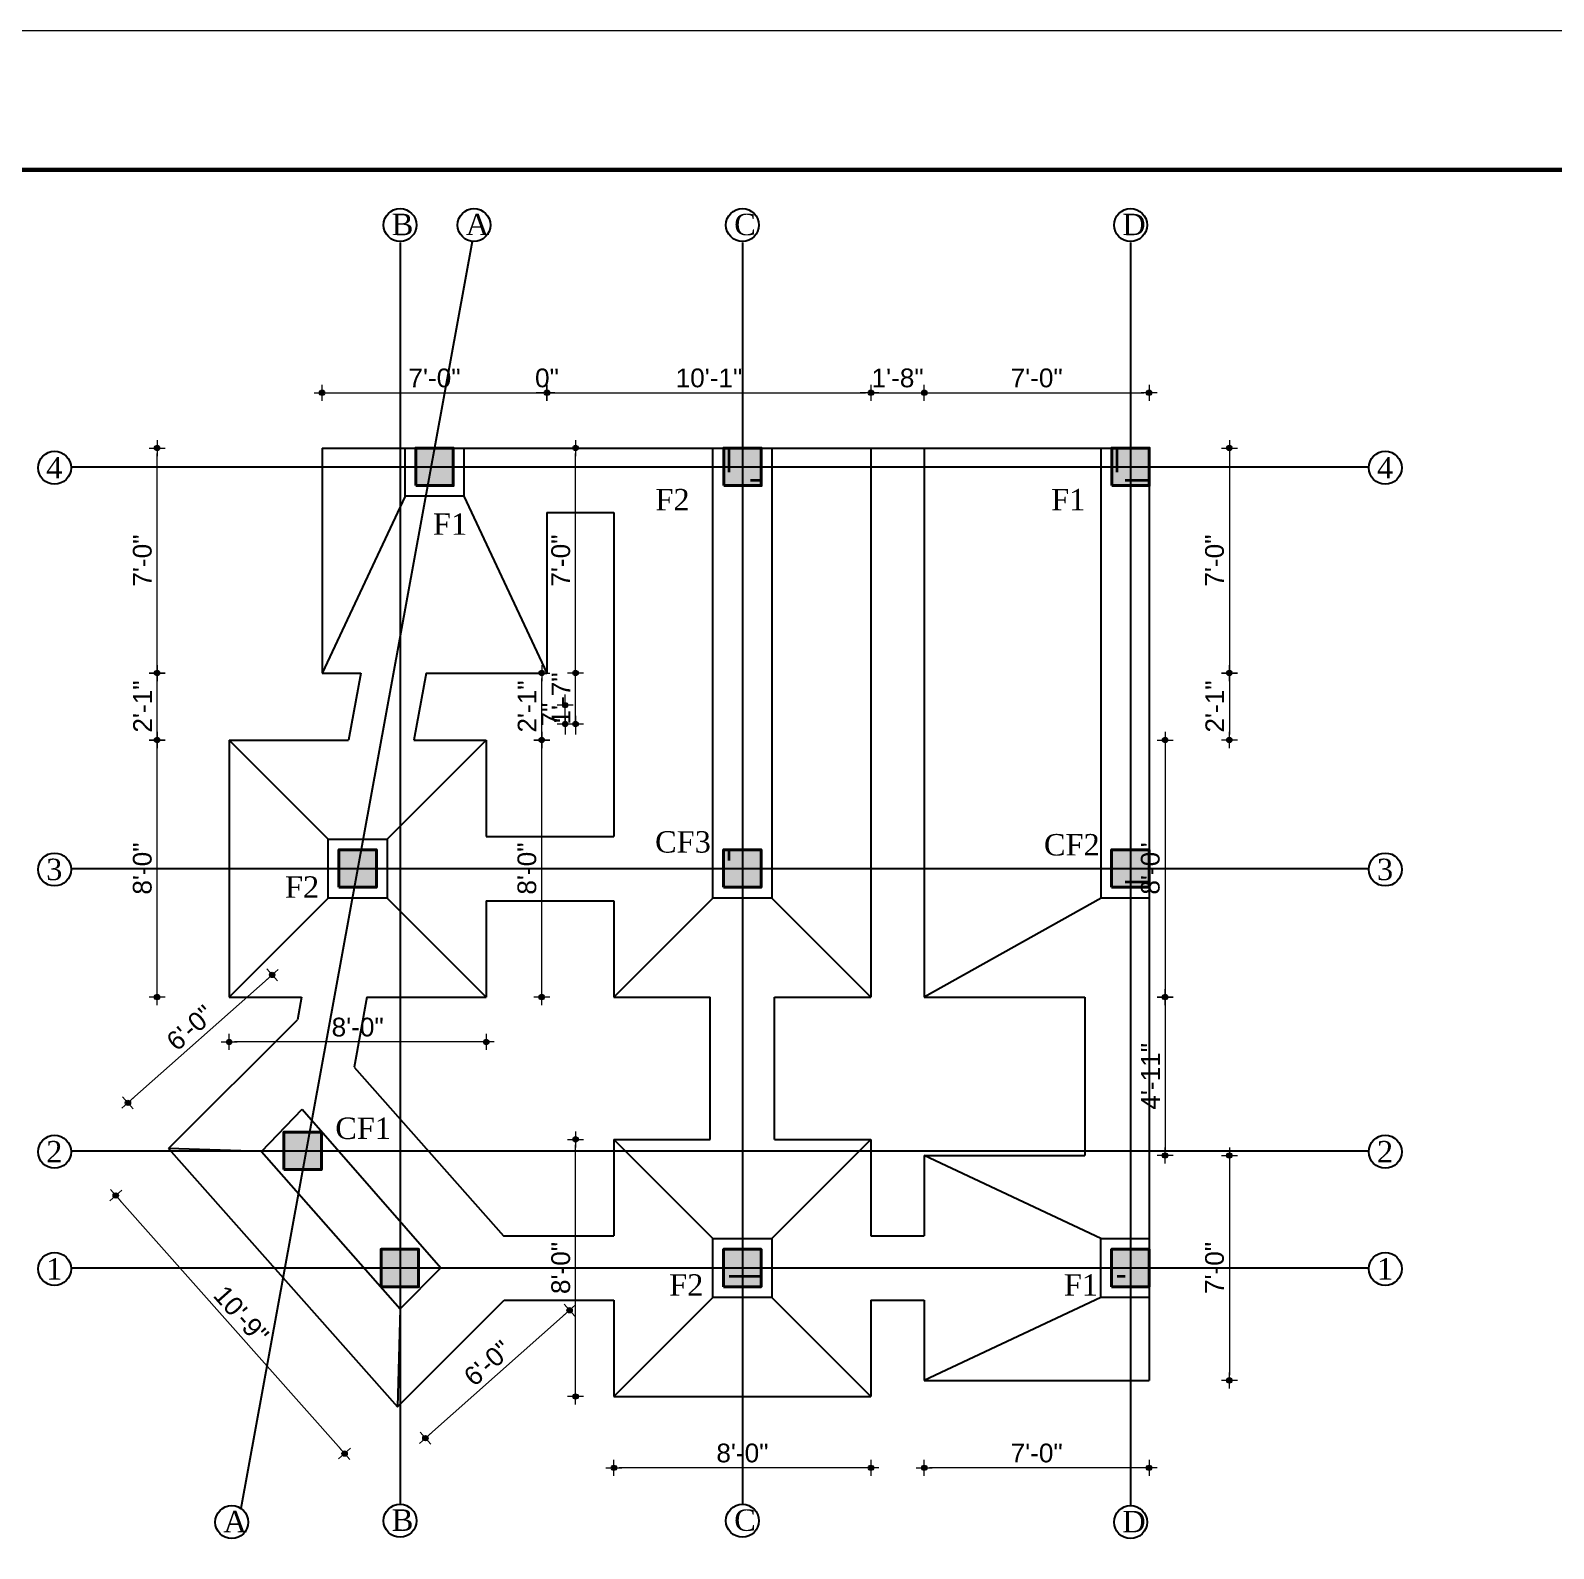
# Model space of a CAD drawing. Header units: inches. Extents: x -12073856 to 12321241, y -1226296 to 1319224.
# Drawn here: x 120948 to 121516, y 45927 to 46494 of the extents above; entities that cross this region are included whole.
import ezdxf

# ---------------------------------------------------------------- set-up
doc = ezdxf.new("R2010")
doc.units = ezdxf.units.IN
doc.header["$MEASUREMENT"] = 0
doc.header["$PDMODE"] = 35
doc.linetypes.add('CONTINU', pattern=[0])
for name, color, linetype, lineweight in [('1', 7, 'Continuous', 13), ('BORDER', 7, 'Continuous', 60), ('Break Line', 125, 'CONTINU', 15), ('Column', 181, 'Continuous', 40), ('Hatch', 9, 'Continuous', 9), ('Toilet', 7, 'Continuous', 25), ('Walls', 11, 'Continuous', 35), ('Window', 3, 'Continuous', 0)]:
    doc.layers.add(name, color=color, linetype=linetype, lineweight=lineweight)
doc.styles.add('ordinary', font='times.ttf')
doc.styles.add('ramon', font='arial.ttf')
doc.dimstyles.new('S8', dxfattribs={"dimtxt": 7, "dimasz": 2, "dimexe": 6, "dimexo": 18, "dimgap": 1.9375, "dimtad": 1, "dimdec": 1, "dimzin": 3, "dimdsep": 46, "dimlunit": 4, "dimtxsty": 'ramon', "dimblk": 'dot 2', "dimcen": 0.09375, "dimse1": 1, "dimse2": 1, "dimclrd": 1, "dimclre": 1, "dimclrt": 256, "dimadec": 0, "dimazin": 0, "dimtfac": 0.75, "dimtdec": 1, "dimtix": 1, "dimtmove": 1, "dimatfit": 3, "dimldrblk": 'DOT', "dimfxl": 1, "dimtolj": 1, "dimtzin": 0, "dimlwd": 9, "dimlwe": 9, "dimarcsym": 0})

# ---------------------------------------------------------------- blocks, each defined once
blk = doc.blocks.new('colm')
at = {"layer": 'Hatch'}
h = blk.add_hatch(color=256, dxfattribs=at)
h.dxf.hatch_style = 1
h.paths.add_polyline_path([(66705.71, 8319.73), (66705.71, 8307.73), (66717.71, 8307.73), (66717.71, 8319.73)])
at = {"layer": 'Column'}
blk.add_lwpolyline([(66705.71, 8307.73), (66717.71, 8307.73), (66717.71, 8319.73), (66705.71, 8319.73)], close=True, dxfattribs=at)
blk = doc.blocks.new('dot1')
at = {"layer": 'Hatch'}
h = blk.add_hatch(color=256, dxfattribs=at)
edge = h.paths.add_edge_path()
edge.add_arc((0, 0), 1, 0, 360)
for p, q in [((3, 0), (-3, 0)), ((0, 3), (0, -3))]:
    blk.add_line(p, q, dxfattribs=at)
blk.add_circle((0, 0), 1, dxfattribs=at)
blk = doc.blocks.new('dot 2')
at = {"layer": 'Hatch', "xscale": 0.5, "yscale": 0.5, "zscale": 0.5}
blk.add_blockref('dot1', (0, 0), dxfattribs=at)
blk = doc.blocks.new('*D1495')
at = {"layer": 'Defpoints', "color": 0, "transparency": 16777216}
for p in [(121140.44, 46358.45), (121140.44, 46337.8), (121056.44, 19668.43)]:
    blk.add_point(p, dxfattribs=at)
at = {"layer": 'Toilet', "color": 1, "lineweight": 9, "transparency": 16777216}
blk.add_line((121058.44, 46358.45), (121138.44, 46358.45), dxfattribs=at)
at = {"layer": 'Toilet', "color": 1, "lineweight": 9, "transparency": 16777216, "xscale": 2, "yscale": 2, "zscale": 2, "rotation": 180}
blk.add_blockref('dot 2', (121056.44, 46358.45), dxfattribs=at)
at = {"layer": 'Toilet', "color": 1, "lineweight": 9, "transparency": 16777216, "xscale": 2, "yscale": 2, "zscale": 2}
blk.add_blockref('dot 2', (121140.44, 46358.45), dxfattribs=at)
at = {"layer": 'Toilet', "transparency": 16777216, "insert": (121098.44, 46363.96), "char_height": 7, "attachment_point": 5, "style": 'ramon'}
blk.add_mtext('\\A1;7\'-0"', dxfattribs=at)
blk = doc.blocks.new('_Dot')
at = {"color": 0, "lineweight": -2}
blk.add_line((-0.5, 0), (-1, 0), dxfattribs=at)
at = {"color": 0, "const_width": 0.5}
blk.add_lwpolyline([(-0.25, 0, 1), (0.25, 0, 1)], format="xyb", close=True, dxfattribs=at)
blk = doc.blocks.new('*D1496')
at = {"layer": 'Defpoints', "color": 0, "transparency": 16777216}
for p in [(121140.44, 46358.45), (121140.44, 46337.8), (121140.44, 46337.8)]:
    blk.add_point(p, dxfattribs=at)
at = {"layer": 'Toilet', "color": 1, "lineweight": 9, "transparency": 16777216}
for p, q in [((121138.44, 46358.45), (121136.44, 46358.45)), ((121142.44, 46358.45), (121144.44, 46358.45))]:
    blk.add_line(p, q, dxfattribs=at)
at = {"layer": 'Toilet', "color": 1, "lineweight": 9, "transparency": 16777216, "xscale": 2, "yscale": 2, "zscale": 2}
blk.add_blockref('dot 2', (121140.44, 46358.45), dxfattribs=at)
at = {"layer": 'Toilet', "color": 1, "lineweight": 9, "transparency": 16777216, "xscale": 2, "yscale": 2, "zscale": 2, "rotation": 180}
blk.add_blockref('dot 2', (121140.44, 46358.45), dxfattribs=at)
at = {"layer": 'Toilet', "transparency": 16777216, "insert": (121140.44, 46363.96), "char_height": 7, "attachment_point": 5, "style": 'ramon'}
blk.add_mtext('\\A1;0"', dxfattribs=at)
blk = doc.blocks.new('*D1497')
at = {"layer": 'Defpoints', "color": 0, "transparency": 16777216}
for p in [(121261.44, 46358.45), (121140.44, 46337.8), (121261.44, 46337.8)]:
    blk.add_point(p, dxfattribs=at)
at = {"layer": 'Toilet', "color": 1, "lineweight": 9, "transparency": 16777216}
blk.add_line((121142.44, 46358.45), (121259.44, 46358.45), dxfattribs=at)
at = {"layer": 'Toilet', "color": 1, "lineweight": 9, "transparency": 16777216, "xscale": 2, "yscale": 2, "zscale": 2, "rotation": 180}
blk.add_blockref('dot 2', (121140.44, 46358.45), dxfattribs=at)
at = {"layer": 'Toilet', "color": 1, "lineweight": 9, "transparency": 16777216, "xscale": 2, "yscale": 2, "zscale": 2}
blk.add_blockref('dot 2', (121261.44, 46358.45), dxfattribs=at)
at = {"layer": 'Toilet', "transparency": 16777216, "insert": (121200.94, 46363.96), "char_height": 7, "attachment_point": 5, "style": 'ramon'}
blk.add_mtext('\\A1;10\'-1"', dxfattribs=at)
blk = doc.blocks.new('*D1498')
at = {"layer": 'Defpoints', "color": 0, "transparency": 16777216}
for p in [(121281.33, 46358.45), (121261.44, 46337.8), (121281.33, 46337.8)]:
    blk.add_point(p, dxfattribs=at)
at = {"layer": 'Toilet', "color": 1, "lineweight": 9, "transparency": 16777216}
for p, q in [((121259.44, 46358.45), (121257.44, 46358.45)), ((121261.44, 46358.45), (121281.33, 46358.45)), ((121283.33, 46358.45), (121285.33, 46358.45))]:
    blk.add_line(p, q, dxfattribs=at)
at = {"layer": 'Toilet', "color": 1, "lineweight": 9, "transparency": 16777216, "xscale": 2, "yscale": 2, "zscale": 2}
blk.add_blockref('dot 2', (121261.44, 46358.45), dxfattribs=at)
at = {"layer": 'Toilet', "color": 1, "lineweight": 9, "transparency": 16777216, "xscale": 2, "yscale": 2, "zscale": 2, "rotation": 180}
blk.add_blockref('dot 2', (121281.33, 46358.45), dxfattribs=at)
at = {"layer": 'Toilet', "transparency": 16777216, "insert": (121271.39, 46363.96), "char_height": 7, "attachment_point": 5, "style": 'ramon'}
blk.add_mtext('\\A1;1\'-8"', dxfattribs=at)
blk = doc.blocks.new('*D1499')
at = {"layer": 'Defpoints', "color": 0, "transparency": 16777216}
for p in [(121365.33, 46358.45), (121281.33, 46337.8), (121365.33, 46337.8)]:
    blk.add_point(p, dxfattribs=at)
at = {"layer": 'Toilet', "color": 1, "lineweight": 9, "transparency": 16777216}
blk.add_line((121283.33, 46358.45), (121363.33, 46358.45), dxfattribs=at)
at = {"layer": 'Toilet', "color": 1, "lineweight": 9, "transparency": 16777216, "xscale": 2, "yscale": 2, "zscale": 2, "rotation": 180}
blk.add_blockref('dot 2', (121281.33, 46358.45), dxfattribs=at)
at = {"layer": 'Toilet', "color": 1, "lineweight": 9, "transparency": 16777216, "xscale": 2, "yscale": 2, "zscale": 2}
blk.add_blockref('dot 2', (121365.33, 46358.45), dxfattribs=at)
at = {"layer": 'Toilet', "transparency": 16777216, "insert": (121323.33, 46363.96), "char_height": 7, "attachment_point": 5, "style": 'ramon'}
blk.add_mtext('\\A1;7\'-0"', dxfattribs=at)
blk = doc.blocks.new('*D1500')
at = {"layer": 'Defpoints', "color": 0, "transparency": 16777216}
for p in [(121365.33, 46337.8), (121341.33, 46253.8), (121395.3, 46253.8)]:
    blk.add_point(p, dxfattribs=at)
at = {"layer": 'Toilet', "color": 1, "lineweight": 9, "transparency": 16777216}
blk.add_line((121395.3, 46335.8), (121395.3, 46255.8), dxfattribs=at)
at = {"layer": 'Toilet', "color": 1, "lineweight": 9, "transparency": 16777216, "xscale": 2, "yscale": 2, "zscale": 2}
for p, rotation in [((121395.3, 46337.8), 90), ((121395.3, 46253.8), 270)]:
    blk.add_blockref('dot 2', p, dxfattribs=dict(at, rotation=rotation))
at = {"layer": 'Toilet', "transparency": 16777216, "insert": (121389.79, 46295.8), "char_height": 7, "attachment_point": 5, "rotation": 90, "style": 'ramon'}
blk.add_mtext('\\A1;7\'-0"', dxfattribs=at)
blk = doc.blocks.new('*D1378')
at = {"layer": 'Defpoints', "color": 0, "transparency": 16777216}
for p in [(121365.33, 46253.8), (121365.33, 46228.8), (121395.3, 46228.8)]:
    blk.add_point(p, dxfattribs=at)
at = {"layer": 'Toilet', "color": 1, "lineweight": 9, "transparency": 16777216}
blk.add_line((121395.3, 46251.8), (121395.3, 46230.8), dxfattribs=at)
at = {"layer": 'Toilet', "color": 1, "lineweight": 9, "transparency": 16777216, "xscale": 2, "yscale": 2, "zscale": 2}
for p, rotation in [((121395.3, 46253.8), 90), ((121395.3, 46228.8), 270)]:
    blk.add_blockref('dot 2', p, dxfattribs=dict(at, rotation=rotation))
at = {"layer": 'Toilet', "transparency": 16777216, "insert": (121389.85, 46241.3), "char_height": 7, "attachment_point": 5, "rotation": 90, "style": 'ramon'}
blk.add_mtext('\\A1;2\'-1"', dxfattribs=at)
blk = doc.blocks.new('*D1501')
at = {"layer": 'Defpoints', "color": 0, "transparency": 16777216}
for p in [(121341.33, 46228.8), (121341.33, 46132.8), (121371.3, 46132.8)]:
    blk.add_point(p, dxfattribs=at)
at = {"layer": 'Toilet', "color": 1, "lineweight": 9, "transparency": 16777216}
blk.add_line((121371.3, 46226.8), (121371.3, 46134.8), dxfattribs=at)
at = {"layer": 'Toilet', "color": 1, "lineweight": 9, "transparency": 16777216, "xscale": 2, "yscale": 2, "zscale": 2}
for p, rotation in [((121371.3, 46228.8), 90), ((121371.3, 46132.8), 270)]:
    blk.add_blockref('dot 2', p, dxfattribs=dict(at, rotation=rotation))
at = {"layer": 'Toilet', "transparency": 16777216, "insert": (121365.79, 46180.8), "char_height": 7, "attachment_point": 5, "rotation": 90, "style": 'ramon'}
blk.add_mtext('\\A1;8\'-0"', dxfattribs=at)
blk = doc.blocks.new('*D1502')
at = {"layer": 'Defpoints', "color": 0, "transparency": 16777216}
for p in [(121341.33, 46132.8), (121341.33, 46073.66), (121371.3, 46073.66)]:
    blk.add_point(p, dxfattribs=at)
at = {"layer": 'Toilet', "color": 1, "lineweight": 9, "transparency": 16777216}
blk.add_line((121371.3, 46130.8), (121371.3, 46075.66), dxfattribs=at)
at = {"layer": 'Toilet', "color": 1, "lineweight": 9, "transparency": 16777216, "xscale": 2, "yscale": 2, "zscale": 2}
for p, rotation in [((121371.3, 46132.8), 90), ((121371.3, 46073.66), 270)]:
    blk.add_blockref('dot 2', p, dxfattribs=dict(at, rotation=rotation))
at = {"layer": 'Toilet', "transparency": 16777216, "insert": (121365.85, 46103.23), "char_height": 7, "attachment_point": 5, "rotation": 90, "style": 'ramon'}
blk.add_mtext('\\A1;4\'-11"', dxfattribs=at)
blk = doc.blocks.new('*D1503')
at = {"layer": 'Defpoints', "color": 0, "transparency": 16777216}
for p in [(121341.33, 46073.66), (121365.33, 45989.66), (121395.3, 45989.66)]:
    blk.add_point(p, dxfattribs=at)
at = {"layer": 'Toilet', "color": 1, "lineweight": 9, "transparency": 16777216}
blk.add_line((121395.3, 46071.66), (121395.3, 45991.66), dxfattribs=at)
at = {"layer": 'Toilet', "color": 1, "lineweight": 9, "transparency": 16777216, "xscale": 2, "yscale": 2, "zscale": 2}
for p, rotation in [((121395.3, 46073.66), 90), ((121395.3, 45989.66), 270)]:
    blk.add_blockref('dot 2', p, dxfattribs=dict(at, rotation=rotation))
at = {"layer": 'Toilet', "transparency": 16777216, "insert": (121389.79, 46031.66), "char_height": 7, "attachment_point": 5, "rotation": 90, "style": 'ramon'}
blk.add_mtext('\\A1;7\'-0"', dxfattribs=at)
blk = doc.blocks.new('*D1504')
at = {"layer": 'Defpoints', "color": 0, "transparency": 16777216}
for p in [(121281.33, 45989.66), (121365.33, 45989.66), (121281.33, 45957.02)]:
    blk.add_point(p, dxfattribs=at)
at = {"layer": 'Toilet', "color": 1, "lineweight": 9, "transparency": 16777216}
blk.add_line((121363.33, 45957.02), (121283.33, 45957.02), dxfattribs=at)
at = {"layer": 'Toilet', "color": 1, "lineweight": 9, "transparency": 16777216, "xscale": 2, "yscale": 2, "zscale": 2, "rotation": 180}
blk.add_blockref('dot 2', (121281.33, 45957.02), dxfattribs=at)
at = {"layer": 'Toilet', "color": 1, "lineweight": 9, "transparency": 16777216, "xscale": 2, "yscale": 2, "zscale": 2}
blk.add_blockref('dot 2', (121365.33, 45957.02), dxfattribs=at)
at = {"layer": 'Toilet', "transparency": 16777216, "insert": (121323.33, 45962.53), "char_height": 7, "attachment_point": 5, "style": 'ramon'}
blk.add_mtext('\\A1;7\'-0"', dxfattribs=at)
blk = doc.blocks.new('*D1505')
at = {"layer": 'Defpoints', "color": 0, "transparency": 16777216}
for p in [(121261.44, 45983.66), (121281.33, 19314.29), (121261.44, 19287.64)]:
    blk.add_point(p, dxfattribs=at)
at = {"layer": 'Toilet', "color": 1, "lineweight": 9, "transparency": 16777216}
for p, q in [((121259.44, 19287.64), (121257.44, 19287.64)), ((121281.33, 19287.64), (121261.44, 19287.64)), ((121283.33, 19287.64), (121285.33, 19287.64))]:
    blk.add_line(p, q, dxfattribs=at)
at = {"layer": 'Toilet', "color": 1, "lineweight": 9, "transparency": 16777216, "xscale": 2, "yscale": 2, "zscale": 2}
blk.add_blockref('dot 2', (121261.44, 19287.64), dxfattribs=at)
at = {"layer": 'Toilet', "color": 1, "lineweight": 9, "transparency": 16777216, "xscale": 2, "yscale": 2, "zscale": 2, "rotation": 180}
blk.add_blockref('dot 2', (121281.33, 19287.64), dxfattribs=at)
at = {"layer": 'Toilet', "transparency": 16777216, "insert": (121271.39, 19293.15), "char_height": 7, "attachment_point": 5, "style": 'ramon'}
blk.add_mtext('\\A1;1\'-8"', dxfattribs=at)
blk = doc.blocks.new('*D1506')
at = {"layer": 'Defpoints', "color": 0, "transparency": 16777216}
for p in [(121165.44, 45983.66), (121261.44, 45983.66), (121165.44, 45957.02)]:
    blk.add_point(p, dxfattribs=at)
at = {"layer": 'Toilet', "color": 1, "lineweight": 9, "transparency": 16777216}
blk.add_line((121259.44, 45957.02), (121167.44, 45957.02), dxfattribs=at)
at = {"layer": 'Toilet', "color": 1, "lineweight": 9, "transparency": 16777216, "xscale": 2, "yscale": 2, "zscale": 2, "rotation": 180}
blk.add_blockref('dot 2', (121165.44, 45957.02), dxfattribs=at)
at = {"layer": 'Toilet', "color": 1, "lineweight": 9, "transparency": 16777216, "xscale": 2, "yscale": 2, "zscale": 2}
blk.add_blockref('dot 2', (121261.44, 45957.02), dxfattribs=at)
at = {"layer": 'Toilet', "transparency": 16777216, "insert": (121213.44, 45962.53), "char_height": 7, "attachment_point": 5, "style": 'ramon'}
blk.add_mtext('\\A1;8\'-0"', dxfattribs=at)
blk = doc.blocks.new('*D1507')
at = {"layer": 'Defpoints', "color": 0, "transparency": 16777216}
for p in [(120994.85, 46228.8), (121021.75, 46228.8), (121021.75, 46132.8)]:
    blk.add_point(p, dxfattribs=at)
at = {"layer": 'Toilet', "color": 1, "lineweight": 9, "transparency": 16777216}
blk.add_line((120994.85, 46134.8), (120994.85, 46226.8), dxfattribs=at)
at = {"layer": 'Toilet', "color": 1, "lineweight": 9, "transparency": 16777216, "xscale": 2, "yscale": 2, "zscale": 2}
for p, rotation in [((120994.85, 46228.8), 90), ((120994.85, 46132.8), 270)]:
    blk.add_blockref('dot 2', p, dxfattribs=dict(at, rotation=rotation))
at = {"layer": 'Toilet', "transparency": 16777216, "insert": (120989.34, 46180.8), "char_height": 7, "attachment_point": 5, "rotation": 90, "style": 'ramon'}
blk.add_mtext('\\A1;8\'-0"', dxfattribs=at)
blk = doc.blocks.new('*D1508')
at = {"layer": 'Defpoints', "color": 0, "transparency": 16777216}
for p in [(120994.85, 46253.8), (121056.44, 46253.8), (121021.75, 46228.8)]:
    blk.add_point(p, dxfattribs=at)
at = {"layer": 'Toilet', "color": 1, "lineweight": 9, "transparency": 16777216}
blk.add_line((120994.85, 46230.8), (120994.85, 46251.8), dxfattribs=at)
at = {"layer": 'Toilet', "color": 1, "lineweight": 9, "transparency": 16777216, "xscale": 2, "yscale": 2, "zscale": 2}
for p, rotation in [((120994.85, 46253.8), 90), ((120994.85, 46228.8), 270)]:
    blk.add_blockref('dot 2', p, dxfattribs=dict(at, rotation=rotation))
at = {"layer": 'Toilet', "transparency": 16777216, "insert": (120989.4, 46241.3), "char_height": 7, "attachment_point": 5, "rotation": 90, "style": 'ramon'}
blk.add_mtext('\\A1;2\'-1"', dxfattribs=at)
blk = doc.blocks.new('*D1509')
at = {"layer": 'Defpoints', "color": 0, "transparency": 16777216}
for p in [(120994.85, 46337.8), (121056.44, 46337.8), (121056.44, 46253.8)]:
    blk.add_point(p, dxfattribs=at)
at = {"layer": 'Toilet', "color": 1, "lineweight": 9, "transparency": 16777216}
blk.add_line((120994.85, 46255.8), (120994.85, 46335.8), dxfattribs=at)
at = {"layer": 'Toilet', "color": 1, "lineweight": 9, "transparency": 16777216, "xscale": 2, "yscale": 2, "zscale": 2}
for p, rotation in [((120994.85, 46337.8), 90), ((120994.85, 46253.8), 270)]:
    blk.add_blockref('dot 2', p, dxfattribs=dict(at, rotation=rotation))
at = {"layer": 'Toilet', "transparency": 16777216, "insert": (120989.34, 46295.8), "char_height": 7, "attachment_point": 5, "rotation": 90, "style": 'ramon'}
blk.add_mtext('\\A1;7\'-0"', dxfattribs=at)
blk = doc.blocks.new('*D1379')
at = {"layer": 'Defpoints', "color": 0, "transparency": 16777216}
for p in [(121151.12, 46079.66), (121169.3, 46079.66), (121169.3, 45983.66)]:
    blk.add_point(p, dxfattribs=at)
at = {"layer": 'Toilet', "color": 1, "lineweight": 9, "transparency": 16777216}
blk.add_line((121151.12, 45985.66), (121151.12, 46077.66), dxfattribs=at)
at = {"layer": 'Toilet', "color": 1, "lineweight": 9, "transparency": 16777216, "xscale": 2, "yscale": 2, "zscale": 2}
for p, rotation in [((121151.12, 46079.66), 90), ((121151.12, 45983.66), 270)]:
    blk.add_blockref('dot 2', p, dxfattribs=dict(at, rotation=rotation))
at = {"layer": 'Toilet', "transparency": 16777216, "insert": (121145.61, 46031.66), "char_height": 7, "attachment_point": 5, "rotation": 90, "style": 'ramon'}
blk.add_mtext('\\A1;8\'-0"', dxfattribs=at)
blk = doc.blocks.new('*D1380')
at = {"layer": 'Defpoints', "color": 0, "transparency": 16777216}
for p in [(121147.25, 46241.8), (121165.44, 46241.8), (121159.44, 46234.8)]:
    blk.add_point(p, dxfattribs=at)
at = {"layer": 'Toilet', "color": 1, "lineweight": 9, "transparency": 16777216}
for p, q in [((121147.25, 46243.8), (121147.25, 46245.8)), ((121147.25, 46234.8), (121147.25, 46241.8)), ((121147.25, 46232.8), (121147.25, 46230.8))]:
    blk.add_line(p, q, dxfattribs=at)
at = {"layer": 'Toilet', "color": 1, "lineweight": 9, "transparency": 16777216, "xscale": 2, "yscale": 2, "zscale": 2}
for p, rotation in [((121147.25, 46241.8), 270), ((121147.25, 46234.8), 90)]:
    blk.add_blockref('dot 2', p, dxfattribs=dict(at, rotation=rotation))
at = {"layer": 'Toilet', "transparency": 16777216, "insert": (121141.82, 46238.3), "char_height": 7, "attachment_point": 5, "rotation": 90, "style": 'ramon'}
blk.add_mtext('\\A1;7"', dxfattribs=at)
blk = doc.blocks.new('*D1510')
at = {"layer": 'Defpoints', "color": 0, "transparency": 16777216}
for p in [(120999.12, 46076.21), (121084.6, 45979.84), (121064.86, 45962.34)]:
    blk.add_point(p, dxfattribs=at)
at = {"layer": 'Toilet', "color": 1, "lineweight": 9, "transparency": 16777216}
blk.add_line((120980.71, 46057.21), (121063.53, 45963.83), dxfattribs=at)
at = {"layer": 'Toilet', "color": 1, "lineweight": 9, "transparency": 16777216, "xscale": 2, "yscale": 2, "zscale": 2}
for p, rotation in [((120979.38, 46058.71), 131.5710816112502), ((121064.86, 45962.34), 311.5710816112502)]:
    blk.add_blockref('dot 2', p, dxfattribs=dict(at, rotation=rotation))
at = {"layer": 'Toilet', "transparency": 16777216, "insert": (121026.25, 46014.18), "char_height": 7, "attachment_point": 5, "rotation": 311.5711, "style": 'ramon'}
blk.add_mtext('\\A1;10\'-9"', dxfattribs=at)
blk = doc.blocks.new('*D1511')
at = {"layer": 'Defpoints', "color": 0, "transparency": 16777216}
for p in [(121124.23, 46043.66), (121070.36, 45995.89), (121095.02, 45968.1)]:
    blk.add_point(p, dxfattribs=at)
at = {"layer": 'Toilet', "color": 1, "lineweight": 9, "transparency": 16777216}
blk.add_line((121147.38, 46014.54), (121096.51, 45969.42), dxfattribs=at)
at = {"layer": 'Toilet', "color": 1, "lineweight": 9, "transparency": 16777216, "xscale": 2, "yscale": 2, "zscale": 2}
for p, rotation in [((121148.88, 46015.87), 41.57108161124248), ((121095.02, 45968.1), 221.5710816112424)]:
    blk.add_blockref('dot 2', p, dxfattribs=dict(at, rotation=rotation))
at = {"layer": 'Toilet', "transparency": 16777216, "insert": (121118.29, 45996.11), "char_height": 7, "attachment_point": 5, "rotation": 41.5711, "style": 'ramon'}
blk.add_mtext('\\A1;6\'-0"', dxfattribs=at)
blk = doc.blocks.new('*D1512')
at = {"layer": 'Defpoints', "color": 0, "transparency": 16777216}
for p in [(121068.4, 46106.62), (120983.95, 46093.32), (121014.53, 46058.84)]:
    blk.add_point(p, dxfattribs=at)
at = {"layer": 'Toilet', "color": 1, "lineweight": 9, "transparency": 16777216}
blk.add_line((121036.32, 46139.77), (120985.45, 46094.65), dxfattribs=at)
at = {"layer": 'Toilet', "color": 1, "lineweight": 9, "transparency": 16777216, "xscale": 2, "yscale": 2, "zscale": 2}
for p, rotation in [((121037.81, 46141.1), 41.57108161125015), ((120983.95, 46093.32), 221.5710816112501)]:
    blk.add_blockref('dot 2', p, dxfattribs=dict(at, rotation=rotation))
at = {"layer": 'Toilet', "transparency": 16777216, "insert": (121007.22, 46121.33), "char_height": 7, "attachment_point": 5, "rotation": 41.5711, "style": 'ramon'}
blk.add_mtext('\\A1;6\'-0"', dxfattribs=at)
blk = doc.blocks.new('*D1381')
at = {"layer": 'Defpoints', "color": 0, "transparency": 16777216}
for p in [(121144.3, 46253.8), (121151.12, 46253.8), (121163.3, 46234.8)]:
    blk.add_point(p, dxfattribs=at)
at = {"layer": 'Toilet', "color": 1, "lineweight": 9, "transparency": 16777216}
for p, q in [((121151.12, 46255.8), (121151.12, 46257.8)), ((121151.12, 46234.8), (121151.12, 46253.8)), ((121151.12, 46232.8), (121151.12, 46230.8))]:
    blk.add_line(p, q, dxfattribs=at)
at = {"layer": 'Toilet', "color": 1, "lineweight": 9, "transparency": 16777216, "xscale": 2, "yscale": 2, "zscale": 2}
for p, rotation in [((121151.12, 46253.8), 270), ((121151.12, 46234.8), 90)]:
    blk.add_blockref('dot 2', p, dxfattribs=dict(at, rotation=rotation))
at = {"layer": 'Toilet', "transparency": 16777216, "insert": (121145.66, 46244.3), "char_height": 7, "attachment_point": 5, "rotation": 90, "style": 'ramon'}
blk.add_mtext('\\A1;1\'-7"', dxfattribs=at)
blk = doc.blocks.new('*D1382')
at = {"layer": 'Defpoints', "color": 0, "transparency": 16777216}
for p in [(121144.3, 46337.8), (121151.12, 46337.8), (121144.3, 46253.8)]:
    blk.add_point(p, dxfattribs=at)
at = {"layer": 'Toilet', "color": 1, "lineweight": 9, "transparency": 16777216}
blk.add_line((121151.12, 46255.8), (121151.12, 46335.8), dxfattribs=at)
at = {"layer": 'Toilet', "color": 1, "lineweight": 9, "transparency": 16777216, "xscale": 2, "yscale": 2, "zscale": 2}
for p, rotation in [((121151.12, 46337.8), 90), ((121151.12, 46253.8), 270)]:
    blk.add_blockref('dot 2', p, dxfattribs=dict(at, rotation=rotation))
at = {"layer": 'Toilet', "transparency": 16777216, "insert": (121145.61, 46295.8), "char_height": 7, "attachment_point": 5, "rotation": 90, "style": 'ramon'}
blk.add_mtext('\\A1;7\'-0"', dxfattribs=at)
blk = doc.blocks.new('*D1513')
at = {"layer": 'Defpoints', "color": 0, "transparency": 16777216}
for p in [(121021.75, 46132.8), (121117.75, 46132.8), (121021.75, 46116.05)]:
    blk.add_point(p, dxfattribs=at)
at = {"layer": 'Toilet', "color": 1, "lineweight": 9, "transparency": 16777216}
blk.add_line((121115.75, 46116.05), (121023.75, 46116.05), dxfattribs=at)
at = {"layer": 'Toilet', "color": 1, "lineweight": 9, "transparency": 16777216, "xscale": 2, "yscale": 2, "zscale": 2, "rotation": 180}
blk.add_blockref('dot 2', (121021.75, 46116.05), dxfattribs=at)
at = {"layer": 'Toilet', "color": 1, "lineweight": 9, "transparency": 16777216, "xscale": 2, "yscale": 2, "zscale": 2}
blk.add_blockref('dot 2', (121117.75, 46116.05), dxfattribs=at)
at = {"layer": 'Toilet', "transparency": 16777216, "insert": (121069.75, 46121.56), "char_height": 7, "attachment_point": 5, "style": 'ramon'}
blk.add_mtext('\\A1;8\'-0"', dxfattribs=at)
blk = doc.blocks.new('*D1545')
at = {"layer": 'Defpoints', "color": 0, "transparency": 16777216}
for p in [(121138.48, 46228.8), (121165.39, 46228.8), (121165.39, 46132.8)]:
    blk.add_point(p, dxfattribs=at)
at = {"layer": 'Toilet', "color": 1, "lineweight": 9, "transparency": 16777216}
blk.add_line((121138.48, 46134.8), (121138.48, 46226.8), dxfattribs=at)
at = {"layer": 'Toilet', "color": 1, "lineweight": 9, "transparency": 16777216, "xscale": 2, "yscale": 2, "zscale": 2}
for p, rotation in [((121138.48, 46228.8), 90), ((121138.48, 46132.8), 270)]:
    blk.add_blockref('dot 2', p, dxfattribs=dict(at, rotation=rotation))
at = {"layer": 'Toilet', "transparency": 16777216, "insert": (121132.97, 46180.8), "char_height": 7, "attachment_point": 5, "rotation": 90, "style": 'ramon'}
blk.add_mtext('\\A1;8\'-0"', dxfattribs=at)
blk = doc.blocks.new('*D1459')
at = {"layer": 'Defpoints', "color": 0, "transparency": 16777216}
for p in [(121138.48, 46253.8), (121200.07, 46253.8), (121165.39, 46228.8)]:
    blk.add_point(p, dxfattribs=at)
at = {"layer": 'Toilet', "color": 1, "lineweight": 9, "transparency": 16777216}
blk.add_line((121138.48, 46230.8), (121138.48, 46251.8), dxfattribs=at)
at = {"layer": 'Toilet', "color": 1, "lineweight": 9, "transparency": 16777216, "xscale": 2, "yscale": 2, "zscale": 2}
for p, rotation in [((121138.48, 46253.8), 90), ((121138.48, 46228.8), 270)]:
    blk.add_blockref('dot 2', p, dxfattribs=dict(at, rotation=rotation))
at = {"layer": 'Toilet', "transparency": 16777216, "insert": (121133.03, 46241.3), "char_height": 7, "attachment_point": 5, "rotation": 90, "style": 'ramon'}
blk.add_mtext('\\A1;2\'-1"', dxfattribs=at)

msp = doc.modelspace()

# ---------------------------------------------------------------- linework, layer by layer
for p, q in [((121358.39, 46414.61), (121358.39, 45942.91)), ((121056.44, 46337.8), (121056.44, 46253.8)), ((121261.44, 46337.8), (121261.44, 46241.8)), ((121281.33, 46337.8), (121281.33, 46180.8)), ((121365.33, 46337.8), (121365.33, 46253.8)), ((121140.44, 46313.8), (121140.44, 46253.8)), ((121165.44, 46313.8), (121165.44, 46228.75)), ((121365.33, 46253.8), (121365.33, 46073.66)), ((121261.39, 46241.92), (121261.39, 46180.8)), ((121021.75, 46228.8), (121021.75, 46132.8)), ((121117.75, 46228.8), (121117.75, 46192.8)), ((121165.39, 46228.8), (121165.39, 46192.8)), ((121261.39, 46180.8), (121261.39, 46132.8)), ((121281.33, 46180.8), (121281.33, 46132.8)), ((121117.75, 46168.8), (121117.75, 46132.8)), ((121165.39, 46168.8), (121165.39, 46132.8)), ((121341.33, 46132.8), (121341.33, 46073.66)), ((120999.12, 46076.21), (121047.24, 46124.33)), ((121068.4, 46106.62), (121124.23, 46043.66)), ((121033.78, 46075.09), (121049.07, 46090.91)), ((121049.07, 46090.91), (121100.83, 46031.76)), ((120999.12, 46076.21), (121084.6, 45979.84)), ((121033.78, 46075.09), (120999.12, 46076.21)), ((121033.78, 46075.09), (121085.56, 46016.38)), ((121165.44, 46079.66), (121165.44, 46043.66)), ((121202.39, 46042.66), (121165.44, 46079.66)), ((121224.39, 46042.66), (121261.44, 46079.66)), ((121261.44, 46079.66), (121261.44, 46043.66)), ((121281.33, 46073.66), (121281.33, 46043.66)), ((121365.33, 46073.66), (121365.33, 45989.66)), ((121085.56, 46016.38), (121100.83, 46031.76)), ((121084.6, 45979.84), (121124.42, 46019.66)), ((121202.39, 46020.66), (121165.44, 45983.66)), ((121165.44, 46019.66), (121165.44, 45983.66)), ((121224.39, 46020.66), (121261.44, 45983.66)), ((121261.44, 46019.66), (121261.44, 45983.66)), ((121281.33, 46019.66), (121281.33, 45989.66)), ((121085.56, 46016.38), (121084.6, 45979.84))]:
    msp.add_line(p, q)
at = {"layer": 'BORDER'}
msp.add_lwpolyline([(123444.42, 46441.74), (123444.42, 44350.89), (120381.59, 44350.89), (120381.59, 46441.74)], close=True, dxfattribs=at)
at = {"layer": 'Break Line'}
msp.add_line((121216.44, 46187.8), (121220.44, 46187.8), dxfattribs=at)
at = {"layer": 'Toilet'}
for p, q in [((121112.55, 46414.99), (121026.1, 45941.89)), ((121085.56, 46414.61), (121085.56, 45943.44)), ((121213.44, 46414.61), (121213.44, 45943.44)), ((121056.44, 46337.8), (121140.44, 46337.8)), ((121140.44, 46337.8), (121281.33, 46337.8)), ((121281.33, 46337.8), (121365.33, 46337.8)), ((120962.68, 46330.8), (121447.38, 46330.8)), ((121087.44, 46319.8), (121056.44, 46253.8)), ((121109.44, 46319.8), (121140.44, 46253.8)), ((121140.44, 46313.8), (121165.44, 46313.8)), ((121056.44, 46253.8), (121070.89, 46253.8)), ((121070.89, 46253.8), (121066.33, 46228.8)), ((121095.29, 46253.8), (121090.72, 46228.8)), ((121095.29, 46253.8), (121140.44, 46253.8)), ((121021.75, 46228.8), (121066.33, 46228.8)), ((121058.76, 46191.8), (121021.75, 46228.8)), ((121080.76, 46191.8), (121117.75, 46228.8)), ((121090.72, 46228.8), (121117.75, 46228.8)), ((121117.75, 46192.8), (121165.39, 46192.8)), ((120962.68, 46180.8), (121447.38, 46180.8)), ((121058.76, 46169.8), (121021.75, 46132.8)), ((121080.76, 46169.8), (121117.75, 46132.8)), ((121117.75, 46168.8), (121165.39, 46168.8)), ((121202.39, 46169.8), (121165.39, 46132.8)), ((121224.39, 46169.8), (121261.39, 46132.8)), ((121347.39, 46169.8), (121281.33, 46132.8)), ((121021.75, 46132.8), (121048.78, 46132.8)), ((121048.78, 46132.8), (121047.24, 46124.33)), ((121073.18, 46132.8), (121068.4, 46106.62)), ((121073.18, 46132.8), (121117.75, 46132.8)), ((121165.39, 46132.8), (121201.44, 46132.8)), ((121201.44, 46079.66), (121201.44, 46132.8)), ((121225.44, 46079.66), (121225.44, 46132.8)), ((121225.44, 46132.8), (121261.39, 46132.8)), ((121281.33, 46132.8), (121341.33, 46132.8)), ((120962.68, 46075.39), (121447.38, 46075.39)), ((121165.44, 46079.66), (121201.44, 46079.66)), ((121225.44, 46079.66), (121261.44, 46079.66)), ((121281.33, 46073.66), (121341.33, 46073.66)), ((121347.33, 46042.66), (121281.33, 46073.66)), ((121124.23, 46043.66), (121165.44, 46043.66)), ((121261.44, 46043.66), (121281.33, 46043.66)), ((120962.68, 46031.66), (121447.38, 46031.66)), ((121124.42, 46019.66), (121165.44, 46019.66)), ((121261.44, 46019.66), (121281.33, 46019.66)), ((121347.33, 46020.66), (121281.33, 45989.66)), ((121281.33, 45989.66), (121365.33, 45989.66)), ((121165.44, 45983.66), (121261.44, 45983.66))]:
    msp.add_line(p, q, dxfattribs=at)
for points in [[(121109.44, 46337.8), (121109.44, 46319.8), (121087.44, 46319.8), (121087.44, 46337.8)], [(121202.39, 46319.8), (121202.39, 46337.8)], [(121224.39, 46337.8), (121224.39, 46319.8), (121224.39, 46319.8)], [(121347.39, 46182.99), (121347.39, 46337.8)], [(121224.39, 46319.8), (121224.39, 46169.8), (121202.39, 46169.8), (121202.39, 46325.22)], [(121365.39, 46169.8), (121347.39, 46169.8), (121347.39, 46191.8)], [(121365.33, 46020.66), (121347.33, 46020.66), (121347.33, 46042.66), (121365.33, 46042.66)]]:
    msp.add_lwpolyline(points, dxfattribs=at)
for points in [[(121058.76, 46191.8), (121080.76, 46191.8), (121080.76, 46169.8), (121058.76, 46169.8)], [(121202.39, 46042.66), (121224.39, 46042.66), (121224.39, 46020.66), (121202.39, 46020.66)]]:
    msp.add_lwpolyline(points, close=True, dxfattribs=at)
for centre in [(121085.56, 46421.1), (121113.19, 46421.1), (121213.44, 46421.1), (121358.39, 46421.1), (120956.54, 46330.45), (121453.52, 46330.45), (120956.54, 46180.45), (121453.52, 46180.45), (120956.54, 46075.04), (121453.52, 46075.04), (120956.54, 46031.32), (121453.52, 46031.32), (121022.7, 45936.76), (121085.56, 45937.29), (121213.44, 45937.29), (121358.39, 45936.76)]:
    msp.add_circle(centre, 6.15, dxfattribs=at)
at = {"layer": 'Walls'}
for p, q in [((121208.44, 46328.8), (121208.44, 46337.8)), ((121220.44, 46328.8), (121220.44, 46337.8)), ((121353.39, 46328.8), (121353.39, 46337.8)), ((121216.44, 46325.8), (121220.44, 46325.8)), ((121356.39, 46325.8), (121365.39, 46325.8)), ((121208.44, 46183.8), (121208.44, 46187.8)), ((121220.44, 46183.8), (121220.44, 46187.8)), ((121356.39, 46187.8), (121365.39, 46187.8)), ((121356.39, 46175.8), (121365.39, 46175.8)), ((121208.44, 46028.66), (121220.44, 46028.66)), ((121353.39, 46028.66), (121356.39, 46028.66))]:
    msp.add_line(p, q, dxfattribs=at)
at = {"layer": 'Window'}
msp.add_lwpolyline([(123496.42, 46493.74), (123496.42, 44298.89), (120329.59, 44298.89), (120329.59, 46493.74)], close=True, dxfattribs=at)

# ---------------------------------------------------------------- block references
at = {"layer": 'Column', "xscale": 1.166666666671517, "yscale": 1.166666666671517, "zscale": 1.166666666668081}
for p in [(43268.12, 36631.45), (43383.12, 36631.45), (43528.07, 36631.45), (43239.43, 36481.45), (43383.07, 36481.45), (43528.01, 36481.45), (43218.89, 36376.04), (43255.19, 36332.32), (43383.07, 36332.32), (43528.01, 36332.32)]:
    msp.add_blockref('colm', p, dxfattribs=at)

# ---------------------------------------------------------------- texts
at = {"layer": '1', "char_height": 8, "width": 20.1234, "attachment_point": 1, "style": 'ordinary'}
for s, insert in [('B', (121082.48, 46425.31)), ('A', (121110.1, 46425.31)), ('C', (121210.35, 46425.31)), ('D', (121355.3, 46425.31)), ('4', (120953.42, 46334.49)), ('4', (121450.41, 46334.49)), ('F2', (121180.95, 46322.55)), ('F1', (121328.76, 46322.55)), ('F1', (121097.86, 46313.43)), ('CF3', (121180.82, 46194.76)), ('CF2', (121326.05, 46193.69)), ('3', (120953.42, 46184.49)), ('3', (121450.41, 46184.49)), ('F2', (121042.61, 46177.9)), ('CF1', (121061.38, 46087.82)), ('2', (120953.42, 46079.08)), ('2', (121450.41, 46079.08)), ('1', (120953.42, 46035.35)), ('1', (121450.41, 46035.35)), ('F2', (121186.09, 46029.31)), ('F1', (121333.49, 46029.31)), ('A', (121019.62, 45940.96)), ('B', (121082.48, 45941.5)), ('C', (121210.35, 45941.5)), ('D', (121355.3, 45940.96))]:
    msp.add_mtext(s, dxfattribs=dict(at, insert=insert))

# ---------------------------------------------------------------- dimensions: what is measured, and where the dimension line sits
at = {"layer": 'Toilet'}
for base, p1, p2, picture, middle in [((121140.44, 46358.45), (121056.44, 19668.43), (121140.44, 46337.8), '*D1495', (121098.44, 46363.96)), ((121140.44175095, 46358.44837763), (121140.44175095, 46337.80258085), (121140.44175095, 46337.80258085), '*D1496', (121140.44175095, 46363.95988854)), ((121261.44, 46358.45), (121140.44, 46337.8), (121261.44, 46337.8), '*D1497', (121200.94, 46363.96)), ((121281.33, 46358.45), (121261.44, 46337.8), (121281.33, 46337.8), '*D1498', (121271.39, 46363.96)), ((121365.33, 46358.45), (121281.33, 46337.8), (121365.33, 46337.8), '*D1499', (121323.33, 46363.96)), ((121021.75, 46116.05), (121117.75, 46132.8), (121021.75, 46132.8), '*D1513', (121069.75, 46121.56)), ((121281.33, 45957.02), (121365.33, 45989.66), (121281.33, 45989.66), '*D1504', (121323.33, 45962.53)), ((121165.44, 45957.02), (121261.44, 45983.66), (121165.44, 45983.66), '*D1506', (121213.44, 45962.53)), ((121261.44, 19287.64), (121281.33, 19314.29), (121261.44, 45983.66), '*D1505', (121271.39, 19293.15))]:
    dim = msp.add_linear_dim(base=base, p1=p1, p2=p2, dimstyle='S8', override={"dimfxl": 2, "dimfxlon": 1, "dimarcsym": 1}, dxfattribs=at)
    dim.commit()
    dim.dimension.update_dxf_attribs({"geometry": picture, "text_midpoint": middle})
for base, p1, p2, picture, middle in [((120994.85, 46337.8), (121056.44, 46253.8), (121056.44, 46337.8), '*D1509', (120989.34, 46295.8)), ((121151.12, 46337.8), (121144.3, 46253.8), (121144.3, 46337.8), '*D1382', (121145.61, 46295.8)), ((121395.3, 46253.8), (121365.33, 46337.8), (121341.33, 46253.8), '*D1500', (121389.79, 46295.8)), ((120994.85, 46253.8), (121021.75, 46228.8), (121056.44, 46253.8), '*D1508', (120989.4, 46241.3)), ((121138.48, 46253.8), (121165.39, 46228.8), (121200.07, 46253.8), '*D1459', (121133.03, 46241.3)), ((121151.12, 46253.8), (121163.3, 46234.8), (121144.3, 46253.8), '*D1381', (121145.66, 46244.3)), ((121395.3, 46228.8), (121365.33, 46253.8), (121365.33, 46228.8), '*D1378', (121389.85, 46241.3)), ((121147.25, 46241.8), (121159.44, 46234.8), (121165.44, 46241.8), '*D1380', (121141.82, 46238.3)), ((120994.85, 46228.8), (121021.75, 46132.8), (121021.75, 46228.8), '*D1507', (120989.34, 46180.8)), ((121138.48, 46228.8), (121165.39, 46132.8), (121165.39, 46228.8), '*D1545', (121132.97, 46180.8)), ((121371.3, 46132.8), (121341.33, 46228.8), (121341.33, 46132.8), '*D1501', (121365.79, 46180.8)), ((121371.3, 46073.66), (121341.33, 46132.8), (121341.33, 46073.66), '*D1502', (121365.85, 46103.23)), ((121151.12, 46079.66), (121169.3, 45983.66), (121169.3, 46079.66), '*D1379', (121145.61, 46031.66)), ((121395.3, 45989.66), (121341.33, 46073.66), (121365.33, 45989.66), '*D1503', (121389.79, 46031.66))]:
    dim = msp.add_linear_dim(base=base, p1=p1, p2=p2, angle=90, dimstyle='S8', override={"dimfxl": 2, "dimfxlon": 1, "dimarcsym": 1}, dxfattribs=at)
    dim.commit()
    dim.dimension.update_dxf_attribs({"geometry": picture, "text_midpoint": middle})
for p1, p2, distance, picture, middle in [((121068.4, 46106.62), (121014.53, 46058.84), -46.09, '*D1512', (121007.22, 46121.33)), ((120999.12, 46076.21), (121084.6, 45979.84), -26.38, '*D1510', (121026.25, 46014.18)), ((121124.23, 46043.66), (121070.36, 45995.89), 37.15, '*D1511', (121118.29, 45996.11))]:
    dim = msp.add_aligned_dim(p1=p1, p2=p2, distance=distance, dimstyle='S8', override={"dimfxl": 2, "dimfxlon": 1, "dimarcsym": 1}, dxfattribs=at)
    dim.commit()
    dim.dimension.update_dxf_attribs({"geometry": picture, "text_midpoint": middle})

doc.saveas('drawing.dxf')
